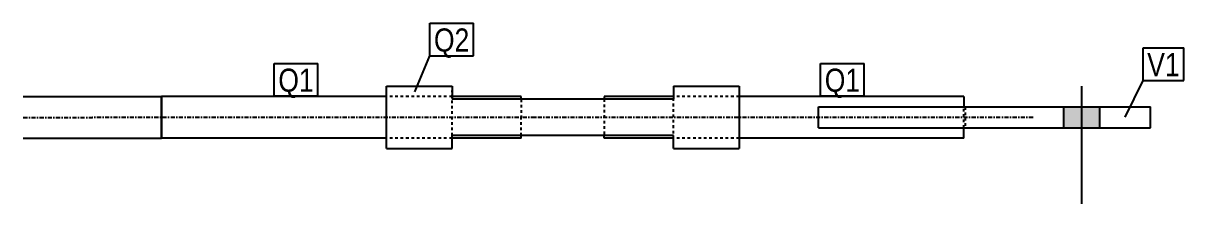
# Model space of a CAD drawing. Header units: millimetres. Extents: x 12 to 18538, y -28 to 364.
# Drawn here: x 17699 to 18538, y -28 to 103 of the extents above; entities that cross this region are included whole.
import ezdxf

# ---------------------------------------------------------------- set-up
doc = ezdxf.new("R2010")
doc.units = ezdxf.units.MM
doc.linetypes.add('DXK_LINE_DOT2', pattern=[3.9198, 1.9599, -1.9599])
doc.linetypes.add('DXK_LINE_DOT3', pattern=[5.9187, 2.979, -0.9799, 0.9799, -0.9799])
doc.layers.add('STÅL', color=7, linetype='Continuous')
doc.layers.add('TEKST', color=7, linetype='Continuous')
doc.styles.add('Arial Narrow', font='ARIALN.TTF', dxfattribs={"height": 0.2})

msp = doc.modelspace()

# ---------------------------------------------------------------- hatches: boundary and pattern name
at = {"layer": 'STÅL', "linetype": 'Continuous'}
msp.add_hatch(color=96, dxfattribs=at).paths.add_polyline_path([(18477.07, 42), (18451.07, 42), (18451.07, 27), (18477.07, 27)])

# ---------------------------------------------------------------- linework, layer by layer
at = {"layer": 'STÅL', "color": 2, "linetype": 'Continuous'}
for p, q in [((17961.57, 57), (18009.07, 57)), ((17961.57, 12), (17961.57, 57)), ((18009.07, 57), (18009.07, 47.74)), ((18169.07, 57), (18216.57, 57)), ((18169.07, 57), (18169.07, 47.74)), ((18216.57, 57), (18216.57, 12)), ((17699.07, 49.5), (17799.07, 49.5)), ((17961.57, 49.5), (17799.07, 49.5)), ((17799.07, 19.5), (17799.07, 49.5)), ((17799.07, 49.5), (17799.07, 27)), ((18059.07, 49.5), (18009.07, 49.5)), ((18169.07, 47.74), (18009.07, 47.74)), ((18059.07, 47.74), (18059.07, 49.5)), ((18169.07, 49.5), (18119.07, 49.5)), ((18119.07, 49.5), (18119.07, 47.74)), ((18379.07, 49.5), (18216.57, 49.5)), ((18274.07, 27), (18274.07, 42)), ((18274.07, 42), (18514.07, 42)), ((18379.07, 49.5), (18379.07, 42)), ((18514.07, 27), (18514.07, 42)), ((17799.07, 27), (17799.07, 19.5)), ((18274.07, 27), (18514.07, 27)), ((18379.07, 19.5), (18379.07, 27)), ((17699.07, 19.5), (17799.07, 19.5)), ((17961.57, 19.5), (17799.07, 19.5)), ((18169.07, 21.26), (18009.07, 21.26)), ((18009.07, 12), (18009.07, 21.26)), ((18059.07, 19.5), (18009.07, 19.5)), ((18059.07, 19.5), (18059.07, 21.26)), ((18119.07, 19.5), (18119.07, 21.26)), ((18169.07, 19.5), (18119.07, 19.5)), ((18169.07, 12), (18169.07, 21.26)), ((18379.07, 19.5), (18216.57, 19.5)), ((17961.57, 12), (18009.07, 12)), ((18169.07, 12), (18216.57, 12))]:
    msp.add_line(p, q, dxfattribs=at)
at = {"layer": 'STÅL', "color": 7, "linetype": 'DXK_LINE_DOT2'}
for p, q in [((18009.07, 21.26), (18009.07, 53.99)), ((18009.07, 49.5), (17961.57, 49.5)), ((18059.07, 47.49), (18059.07, 47.74)), ((18059.07, 47.49), (18059.07, 34.5)), ((18119.07, 47.74), (18119.07, 21.26)), ((18216.57, 49.5), (18169.07, 49.5)), ((18169.07, 15.01), (18169.07, 47.74)), ((18379.07, 27), (18379.07, 42)), ((18380.07, 42), (18380.07, 27)), ((18059.07, 21.26), (18059.07, 34.5)), ((18009.07, 19.5), (17961.57, 19.5)), ((18216.57, 19.5), (18169.07, 19.5))]:
    msp.add_line(p, q, dxfattribs=at)
at = {"layer": 'STÅL', "color": 96, "linetype": 'Continuous'}
for p, q in [((18464.07, 57), (18464.07, -28)), ((18451.07, 42), (18451.07, 27)), ((18477.07, 42), (18477.07, 27))]:
    msp.add_line(p, q, dxfattribs=at)
at = {"layer": 'STÅL', "color": 7, "linetype": 'DXK_LINE_DOT3'}
for p, q in [((17699.07, 34.5), (17749.07, 34.5)), ((18069.07, 34.5), (17749.07, 34.5)), ((18429.07, 34.5), (18069.07, 34.5))]:
    msp.add_line(p, q, dxfattribs=at)

# ---------------------------------------------------------------- wipeouts: each hides what was drawn before it
at = {"color": 0}
for points in [[(18021.57, 82.06), (18021.57, 99.56), (17995.99, 99.56), (17995.99, 82.06)], [(18535.01, 64.26), (18535.01, 81.76), (18511.57, 81.76), (18511.57, 64.26)]]:
    msp.add_wipeout(points, dxfattribs=at).dxf.layer = 'TEKST'

# ---------------------------------------------------------------- next in the draw order: wipeouts: each hides what was drawn before it
for points in [[(18021.57, 82.06), (18021.57, 99.56), (17995.99, 99.56), (17995.99, 82.06)], [(18535.01, 64.26), (18535.01, 81.76), (18511.57, 81.76), (18511.57, 64.26)], [(17909.07, 53), (17909.07, 70.5), (17883.49, 70.5), (17883.49, 53)], [(18304.07, 53), (18304.07, 70.5), (18278.48, 70.5), (18278.48, 53)]]:
    msp.add_wipeout(points, dxfattribs=at).dxf.layer = 'TEKST'

# ---------------------------------------------------------------- next in the draw order: linework, layer by layer
at = {"layer": 'TEKST', "color": 7, "linetype": 'Continuous'}
for p, q in [((17992.99, 102.56), (18024.57, 102.56)), ((17992.99, 79.06), (17992.99, 102.56)), ((18024.57, 79.06), (18024.57, 102.56)), ((18508.57, 84.76), (18538.01, 84.76)), ((18508.57, 61.26), (18508.57, 84.76)), ((18538.01, 61.26), (18538.01, 84.76)), ((17982.28, 53.01), (17992.99, 79.06)), ((17992.99, 79.06), (18024.57, 79.06)), ((18495.74, 34.64), (18508.57, 61.26)), ((18508.57, 61.26), (18538.01, 61.26))]:
    msp.add_line(p, q, dxfattribs=at)

# ---------------------------------------------------------------- next in the draw order: texts
at = {"layer": 'TEKST', "color": 3, "style": 'Arial Narrow'}
for s, p in [('Q2', (17995.99, 82.06)), ('V1', (18511.57, 64.26))]:
    msp.add_text(s, height=16.702, dxfattribs=at).set_placement(p)

# ---------------------------------------------------------------- next in the draw order: wipeouts: each hides what was drawn before it
at = {"color": 0}
for points in [[(17909.07, 53), (17909.07, 70.5), (17883.49, 70.5), (17883.49, 53)], [(18304.07, 53), (18304.07, 70.5), (18278.48, 70.5), (18278.48, 53)]]:
    msp.add_wipeout(points, dxfattribs=at).dxf.layer = 'TEKST'

# ---------------------------------------------------------------- next in the draw order: linework, layer by layer
at = {"layer": 'TEKST', "color": 7, "linetype": 'Continuous'}
for p, q in [((17880.49, 73.5), (17912.07, 73.5)), ((17880.49, 50), (17880.49, 73.5)), ((17912.07, 50), (17912.07, 73.5)), ((18275.48, 73.5), (18307.07, 73.5)), ((18275.48, 50), (18275.48, 73.5)), ((18307.07, 50), (18307.07, 73.5)), ((17880.49, 50), (17912.07, 50)), ((18275.48, 50), (18307.07, 50))]:
    msp.add_line(p, q, dxfattribs=at)

# ---------------------------------------------------------------- next in the draw order: texts
at = {"layer": 'TEKST', "color": 3, "style": 'Arial Narrow'}
for p in [(17883.49, 53), (18278.48, 53)]:
    msp.add_text('Q1', height=16.702, dxfattribs=at).set_placement(p)

doc.saveas('drawing.dxf')
